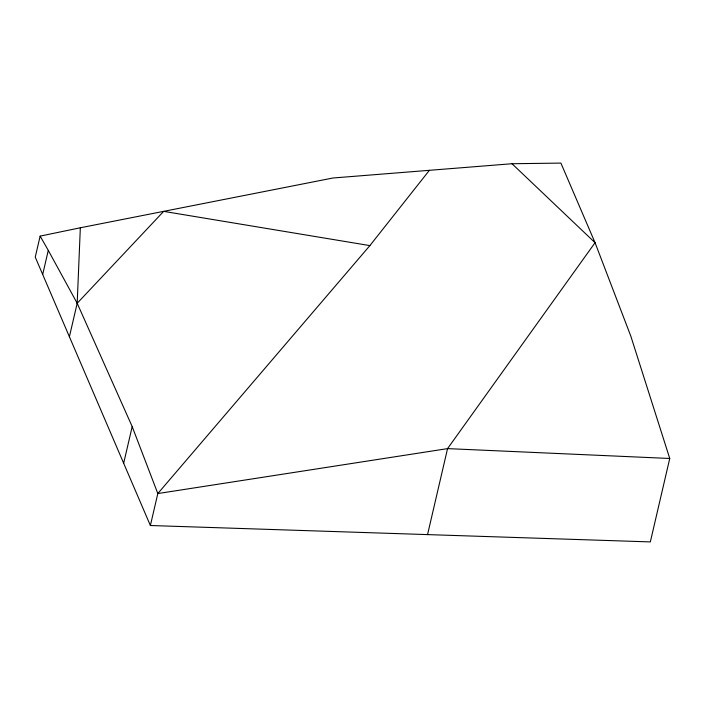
<?xml version="1.0" encoding="UTF-8"?>
<svg xmlns="http://www.w3.org/2000/svg" width="705" height="705" viewBox="0 0 705 705"><rect width="100%" height="100%" fill="white"/><g stroke="black" fill="none" stroke-linecap="round" stroke-linejoin="round"><path stroke-width="1.06" d="M69.398 336.734L77.189 303.273L80.335 227.777L332.945 178.004L512.006 163.727L560.907 163.093L595.055 242.696L630.887 336.347L669.75 458.479L650.336 541.907L150.376 525.516L35.25 257.131L40.141 236.113L80.335 227.777M42.688 274.465L48.284 250.39L40.141 236.113M123.666 463.238L132.196 426.595L77.189 303.273L48.284 250.39M150.376 525.516L157.814 493.562L369.887 245.604L429.398 170.31M427.547 534.601L447.56 448.618L595.055 242.696L512.006 163.727M77.189 303.273L163.666 211.359L369.887 245.604M669.75 458.479L447.56 448.618L157.814 493.562L132.196 426.595"/></g></svg>
